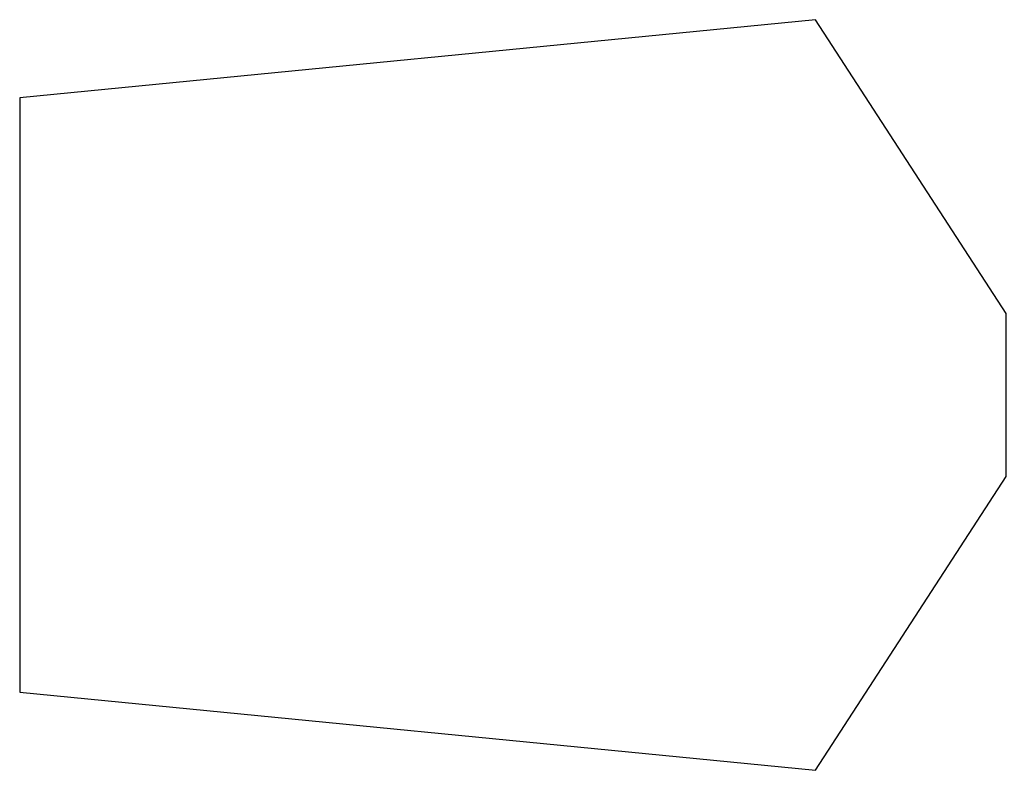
# Model space of a CAD drawing. Extents: x 0 to 2183, y 0 to 1660.
import ezdxf

# ---------------------------------------------------------------- set-up
doc = ezdxf.new("R2010")
doc.units = 0

msp = doc.modelspace()

# ---------------------------------------------------------------- linework, layer by layer
msp.add_polyline3d([(0, 173, 0), (1761, 0, 0), (2183, 650, 0), (2183, 1010, 0), (1761, 1660, 0), (0, 1487, 0), (0, 173, 0)])

doc.saveas('drawing.dxf')
